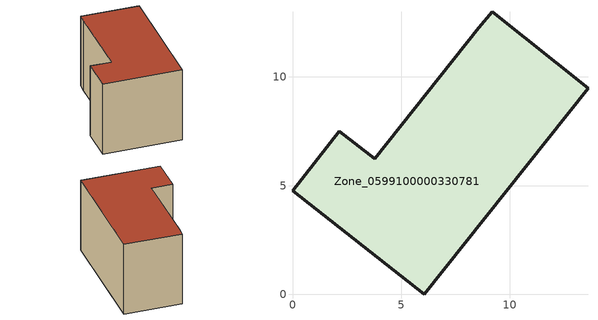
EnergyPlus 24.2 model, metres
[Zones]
Zone_0599100000330781
 floor ground (C_G): 6.07,0 0,4.77 2.16,7.51 3.79,6.23 8.56,12.27 9.18,13 13.59,9.48 z0
 wall outside (C_F): 0,4.77 6.07,0 13.59,9.48 9.18,13 8.56,12.27 3.79,6.23 2.16,7.51 0,4.77 z0:7.44
 roof outside (C_R): 8.56,12.27 3.79,6.23 2.16,7.51 0,4.77 6.07,0 13.59,9.48 9.18,13 z7.44
[BUILDING]
Pand.0599100000330781: North Axis=0; Terrain=City; Loads Convergence Tolerance Value=0.04; Temperature Convergence Tolerance Value=0.4; Solar Distribution=FullExterior; Maximum Number of Warmup Days=25; Minimum Number of Warmup Days=1
[Site:Location]
Rotterdam.The.Hague.AP_ZH_NLD Design_Conditions: Latitude=51.96; Longitude=4.45; Time Zone=1; Elevation=-4.5
[SITE:GROUNDTEMPERATURE:BUILDINGSURFACE]
18, 18, 18, 18, 18, 18, 18, 18, 18, 18, 18, 18
[MATERIAL] Thermal Absorptance=0.9; Solar Absorptance=0.7; Visible Absorptance=0.7
Name | Roughness | Thickness | Conductivity | Density | Specific Heat
G.TC.1975-1991 | MediumSmooth | 0.15 | 0.288461 | 540 | 1210
F.TC.1975-1991 | Rough | 0.3 | 0.230769 | 1920 | 840
R.TC.1975-1991 | MediumRough | 0.2 | 0.153846 | 1500 | 1000
[CONSTRUCTION]
C_G: G.TC.1975-1991
C_F: F.TC.1975-1991
C_R: R.TC.1975-1991
[ZONE]
Zone_0599100000330781: Type=1; Multiplier=1; Ceiling Height=Autocalculate; Volume=Autocalculate; Floor Area=autocalculate; Part of Total Floor Area=Yes
[ZONEINFILTRATION:DESIGNFLOWRATE]
Infil_Zone_0599100000330781: Zone or ZoneList or Space or SpaceList=Zone_0599100000330781; Schedule=AlwaysOn; Design Flow Rate Calculation Method=Flow/Area; Flow Rate per Floor Area=0.003; Constant Term Coefficient=1; Temperature Term Coefficient=0; Velocity Term Coefficient=0; Velocity Squared Term Coefficient=0
[HVACTEMPLATE:ZONE:IDEALLOADSAIRSYSTEM]
Zone_0599100000330781: Maximum Heating Supply Air Temperature=50; Minimum Cooling Supply Air Temperature=13; Maximum Heating Supply Air Humidity Ratio=0.0156; Minimum Cooling Supply Air Humidity Ratio=0.0077; Heating Limit=NoLimit; Cooling Limit=NoLimit; Dehumidification Control Type=ConstantSensibleHeatRatio; Cooling Sensible Heat Ratio=0.7; Dehumidification Setpoint=60; Humidification Control Type=None; Humidification Setpoint=30; Outdoor Air Method=None; Outdoor Air Flow Rate per Person=0.00944; Outdoor Air Flow Rate per Zone Floor Area=0; Outdoor Air Flow Rate per Zone=0; Demand Controlled Ventilation Type=None; Outdoor Air Economizer Type=NoEconomizer; Heat Recovery Type=None; Sensible Heat Recovery Effectiveness=0.7; Latent Heat Recovery Effectiveness=0.65
[ZONECONTROL:THERMOSTAT]
ThermostatControl_Zone_0599100000330781: Zone or ZoneList=Zone_0599100000330781; Control Type Schedule=DualSetpointControlType; Control 1=Thermostat_Zone_0599100000330781; Temperature Difference Between Cutout And Setpoint=0
[THERMOSTATSETPOINT:DUALSETPOINT]
Thermostat_Zone_0599100000330781: Heating Setpoint Temperature Schedule=HeatingSetpoint_Zone_0599100000330781; Cooling Setpoint Temperature Schedule=CoolingSetpoint_Zone_0599100000330781
[SCHEDULE:COMPACT]
HeatingSetpoint_Zone_0599100000330781: Through: 12/31, For: AllDays, Until: 24:00, 21
CoolingSetpoint_Zone_0599100000330781: Through: 12/31, For: AllDays, Until: 24:00, 24
DualSetpointControlType: Through: 12/31, For: AllDays, Until: 24:00, 4
AlwaysOn: Through: 12/31, For: AllDays, Until: 24:00, 1
